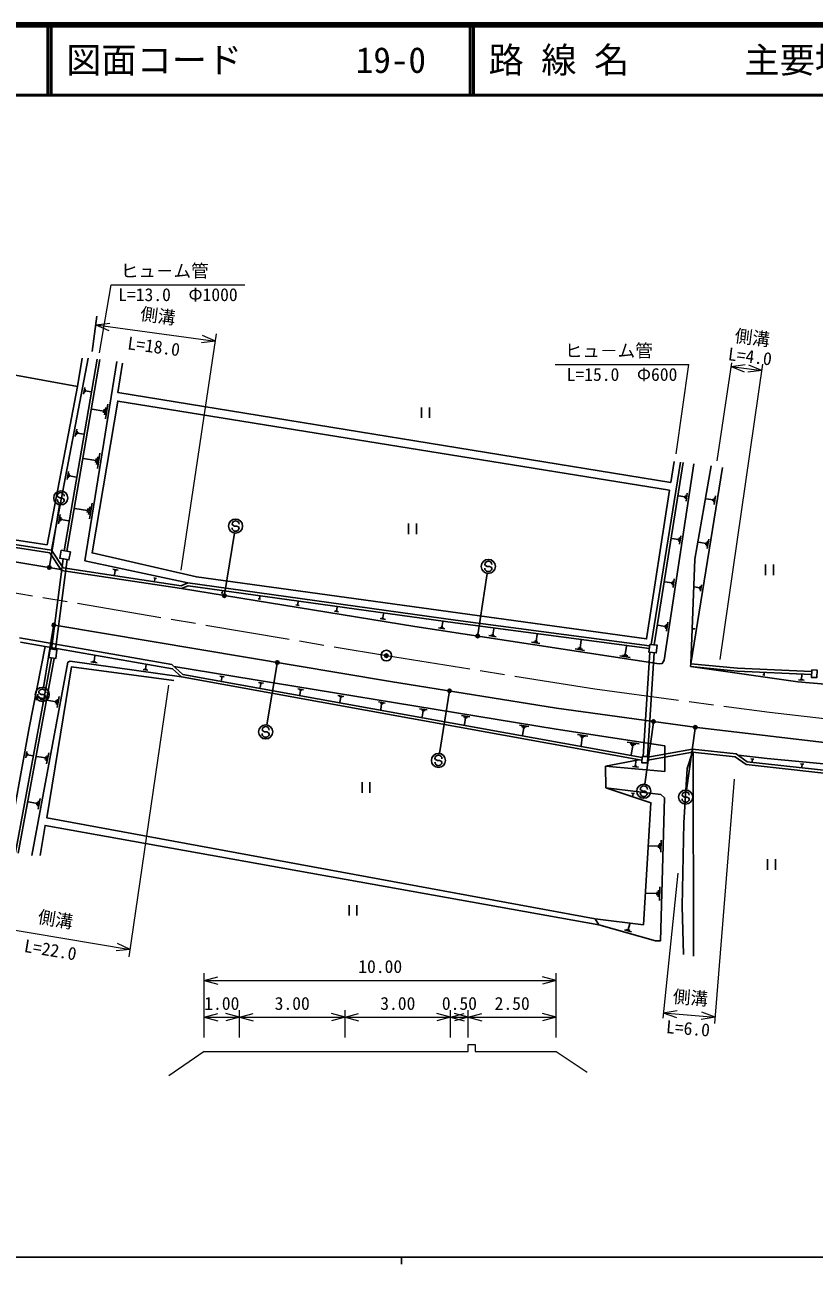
# Model space of a CAD drawing. Units: millimetres, scale not verified, with parts at other scales. Extents: x 40000 to 680000, y 20000 to 380000.
# Drawn here: x 114498 to 226648, y 204000 to 380000 of the extents above; entities that cross this region are included whole.
import ezdxf
from ezdxf.enums import TextEntityAlignment as Align

# ---------------------------------------------------------------- set-up
doc = ezdxf.new("R2010")
doc.units = ezdxf.units.MM
doc.header["$LTSCALE"] = 1000
doc.header["$PDMODE"] = 32
doc.header["$PDSIZE"] = 500
doc.linetypes.add('CHAIN', pattern=[18.5, 12, -1.5, 3.5, -1.5])
for name, color, linetype, lineweight in [('S-BGD', 7, 'Continuous', 25), ('S-BMK', 2, 'CHAIN', 13), ('S-BMK-SRVR', 3, 'Continuous', 25), ('S-STR-HTXT', 7, 'Continuous', 13), ('S-STR-STRC', 7, 'Continuous', 25), ('S-TTL', 2, 'Continuous', 140), ('S-TTL-BAND', 7, 'Continuous', 25), ('S-TTL-LINE', 7, 'Continuous', 50)]:
    doc.layers.add(name, color=color, linetype=linetype, lineweight=lineweight)
doc.layers.add('S-TTL-TXT', color=7, linetype='Continuous')
doc.styles.add('@ＭＳ ゴシック', font='')
doc.styles.add('ＭＳ ゴシック', font='')
doc.styles.get('@ＭＳ ゴシック').set_extended_font_data('@MS Gothic')
doc.styles.get('ＭＳ ゴシック').set_extended_font_data('MS Gothic')

msp = doc.modelspace()

# ---------------------------------------------------------------- linework, layer by layer
at = {"layer": 'S-BGD'}
for p, q in [((124085, 333605), (124750, 338614)), ((118273, 305377), (123508, 332669)), ((120081, 305313), (124778, 332541)), ((120475, 305244), (125172, 332473)), ((123047, 303871), (127572, 332186)), ((122835, 327566), (123016, 328509)), ((122975, 327784), (123065, 328256)), ((123091, 327884), (123137, 328120)), ((123114, 328002), (123868, 327857)), ((126008, 325632), (125842, 324594)), ((126299, 326119), (125967, 324041)), ((170856, 325672), (170856, 324172)), ((171981, 325672), (171981, 324172)), ((125717, 325146), (124055, 325412)), ((125759, 325406), (125676, 324887)), ((121680, 321545), (121882, 322600)), ((121836, 321789), (121937, 322316)), ((121967, 321900), (122017, 322164)), ((121992, 322032), (122836, 321870)), ((124882, 318641), (124709, 317559)), ((125184, 319147), (124839, 316984)), ((124579, 318135), (122848, 318411)), ((124622, 318405), (124536, 317864)), ((207650, 317915), (203502, 291987)), ((208045, 317852), (203902, 291949)), ((205328, 289760), (209541, 317678)), ((213595, 317144), (209119, 289260)), ((120503, 315409), (120727, 316578)), ((120676, 315679), (120788, 316263)), ((120820, 315803), (120877, 316095)), ((120849, 315949), (121783, 315770)), ((208607, 313503), (208436, 312369)), ((123741, 311563), (123562, 310438)), ((124056, 312090), (123697, 309839)), ((208295, 312970), (207387, 313107)), ((208316, 313112), (208273, 312828)), ((208451, 313236), (208366, 312669)), ((212293, 312522), (211295, 312682)), ((212318, 312677), (212268, 312366)), ((212468, 312813), (212368, 312190)), ((212642, 313105), (212442, 311858)), ((119622, 302672), (67884, 311224)), ((119303, 309156), (119549, 310441)), ((119493, 309453), (119616, 310095)), ((119652, 309589), (119714, 309910)), ((123426, 311036), (121625, 311324)), ((123471, 311318), (123381, 310755)), ((119683, 309749), (120711, 309552)), ((169007, 309165), (169007, 307665)), ((170132, 309165), (170132, 307665)), ((207367, 306893), (206416, 307037)), ((207389, 307042), (207345, 306745)), ((207531, 307172), (207441, 306578)), ((207694, 307451), (207515, 306263)), ((211285, 306340), (210224, 306510)), ((211311, 306506), (211258, 306174)), ((211470, 306650), (211364, 305987)), ((211656, 306960), (211443, 305634)), ((119931, 304168), (118275, 291349)), ((120523, 304064), (118871, 291273)), ((137652, 300737), (123047, 303871)), ((219715, 303355), (219715, 301855)), ((220840, 303355), (220840, 301855)), ((127008, 302714), (127753, 302554)), ((127179, 302600), (127551, 302520)), ((127349, 302485), (127221, 301889)), ((127256, 302505), (127442, 302465)), ((132812, 301469), (133218, 301381)), ((133015, 301425), (132928, 301019)), ((206602, 301054), (206508, 300433)), ((206773, 301346), (206586, 300104)), ((142649, 299283), (142403, 299322)), ((142526, 299302), (142566, 299549)), ((206431, 300763), (205437, 300913)), ((206454, 300918), (206407, 300607)), ((210366, 300063), (209652, 300178)), ((210384, 300174), (210348, 299951)), ((210491, 300272), (210419, 299826)), ((210616, 300480), (210473, 299588)), ((148004, 298418), (147643, 298477)), ((147824, 298448), (147882, 298809)), ((153479, 297535), (153000, 297613)), ((153240, 297574), (153317, 298054)), ((159076, 296632), (158476, 296729)), ((158936, 296717), (158636, 296765)), ((158870, 296789), (158720, 296813)), ((158795, 296801), (158873, 297281)), ((165725, 295560), (164981, 295680)), ((165551, 295664), (165179, 295724)), ((165470, 295753), (165284, 295783)), ((165377, 295768), (165473, 296363)), ((118771, 294743), (166455, 286753)), ((174176, 294227), (173276, 294366)), ((173965, 294352), (173515, 294421)), ((173866, 294459), (173641, 294494)), ((173754, 294476), (173865, 295197)), ((180997, 293391), (181126, 294230)), ((205486, 294577), (204448, 294734)), ((205511, 294740), (205462, 294415)), ((205665, 294882), (205567, 294234)), ((205844, 295187), (205648, 293890)), ((209609, 294205), (209416, 294236)), ((209624, 294302), (209593, 294109)), ((135404, 289158), (113752, 292962)), ((135499, 288532), (113869, 292332)), ((181488, 293101), (180440, 293262)), ((181242, 293246), (180718, 293327)), ((181128, 293371), (180866, 293411)), ((187683, 292147), (186498, 292329)), ((187405, 292311), (186813, 292402)), ((187275, 292452), (186979, 292498)), ((187127, 292475), (187273, 293422)), ((193397, 291538), (193560, 292597)), ((194018, 291171), (192694, 291375)), ((193707, 291354), (193045, 291456)), ((193562, 291512), (193231, 291563)), ((200153, 290376), (199420, 290489)), ((199993, 290551), (199626, 290608)), ((199809, 290579), (199990, 291752)), ((203301, 290895), (202352, 276112)), ((203898, 290839), (202953, 276107)), ((118285, 290107), (113189, 262457)), ((118678, 290034), (113582, 262384)), ((115480, 262061), (120606, 289476)), ((124789, 289389), (123873, 289519)), ((124573, 289513), (124115, 289578)), ((124472, 289621), (124243, 289653)), ((124357, 289637), (124461, 290370)), ((131663, 288552), (131739, 289091)), ((200497, 290173), (199031, 290399)), ((209119, 289260), (209081, 288862)), ((131980, 288370), (131307, 288465)), ((131822, 288461), (131485, 288509)), ((131747, 288540), (131578, 288564)), ((142225, 287523), (142827, 287425)), ((142366, 287438), (142666, 287389)), ((142506, 287354), (142428, 286873)), ((142431, 287366), (142581, 287341)), ((219643, 287656), (219368, 287695)), ((219506, 287676), (219545, 287951)), ((225198, 286914), (224430, 286978)), ((225012, 287006), (224628, 287039)), ((224923, 287091), (224731, 287108)), ((224827, 287099), (224878, 287714)), ((147715, 286624), (148408, 286510)), ((147877, 286526), (148223, 286469)), ((148039, 286428), (147948, 285875)), ((147952, 286443), (148125, 286414)), ((153295, 285709), (154081, 285581)), ((153479, 285599), (153871, 285534)), ((153662, 285488), (153559, 284860)), ((153564, 285504), (153760, 285472)), ((166455, 286753), (190048, 282978)), ((116185, 284087), (116352, 284940)), ((116312, 284283), (116396, 284710)), ((116418, 284373), (116460, 284586)), ((116439, 284480), (117121, 284346)), ((118933, 283881), (117689, 284113)), ((118969, 284075), (118896, 283686)), ((119161, 284240), (119015, 283463)), ((119389, 284600), (119098, 283045)), ((158968, 284780), (159847, 284636)), ((159173, 284656), (159613, 284584)), ((159379, 284532), (159263, 283828)), ((159269, 284550), (159489, 284514)), ((164734, 283835), (165709, 283676)), ((164962, 283698), (165449, 283618)), ((165189, 283560), (165062, 282780)), ((165068, 283580), (165311, 283540)), ((170595, 282875), (171668, 282699)), ((170845, 282724), (171382, 282636)), ((171096, 282573), (170956, 281714)), ((170962, 282595), (171230, 282551)), ((176553, 281899), (177725, 281707)), ((176826, 281734), (177413, 281638)), ((190048, 282978), (210028, 280204)), ((177100, 281569), (176947, 280631)), ((176954, 281593), (177247, 281545)), ((184776, 280552), (186085, 280337)), ((185082, 280367), (185736, 280260)), ((185388, 280183), (185216, 279135)), ((185224, 280210), (185551, 280156)), ((193003, 279234), (194488, 279005)), ((193351, 279028), (194094, 278913)), ((193514, 278851), (193885, 278794)), ((193700, 278822), (193517, 277634)), ((200086, 278142), (201757, 277884)), ((114647, 275924), (114809, 276818)), ((114777, 276131), (114858, 276578)), ((114886, 276227), (114927, 276451)), ((114907, 276339), (115622, 276209)), ((117892, 276594), (117605, 275060)), ((200478, 277910), (201313, 277782)), ((200661, 277711), (201079, 277647)), ((200870, 277679), (200664, 276342)), ((209354, 276727), (202987, 275576)), ((209340, 277130), (202991, 275983)), ((205412, 277624), (205430, 273943)), ((215571, 276455), (209340, 277130)), ((209340, 277130), (209354, 276727)), ((215421, 276068), (209354, 276727)), ((209468, 276714), (209482, 247733)), ((117442, 275884), (116214, 276114)), ((117478, 276076), (117406, 275692)), ((117667, 276239), (117523, 275472)), ((197013, 274726), (201729, 275641)), ((205430, 273943), (197013, 274726)), ((197013, 274726), (197030, 271665)), ((201665, 274595), (200833, 274672)), ((201465, 274697), (201049, 274736)), ((201369, 274790), (201161, 274809)), ((201265, 274800), (201326, 275465)), ((217664, 275767), (218063, 275725)), ((217864, 275746), (217821, 275347)), ((224709, 275069), (225183, 275023)), ((224946, 275046), (224900, 274572)), ((162412, 272433), (162412, 270933)), ((163537, 272433), (163537, 270933)), ((116239, 269435), (115025, 269662)), ((116275, 269624), (116204, 269245)), ((116462, 269786), (116320, 269027)), ((116685, 270137), (116401, 268619)), ((200711, 270905), (201101, 270856)), ((200906, 270881), (200858, 270491)), ((204918, 264213), (204868, 262494)), ((204549, 263363), (203174, 263404)), ((204556, 263578), (204543, 263149)), ((204734, 263788), (204709, 262929)), ((220000, 261500), (220000, 260000)), ((221125, 261500), (221125, 260000)), ((204517, 257126), (204488, 256158)), ((204725, 257605), (204668, 255668)), ((204309, 256647), (202759, 256693)), ((204316, 256890), (204302, 256405)), ((160563, 255002), (160563, 253502)), ((161688, 255002), (161688, 253502)), ((195507, 253040), (196071, 252173)), ((200232, 251537), (200456, 252337)), ((200677, 251198), (199677, 251477)), ((200455, 251368), (199955, 251507)), ((200357, 251503), (200107, 251572))]:
    msp.add_line(p, q, dxfattribs=at)
for points in [[(122638, 332667), (122011, 328653), (117663, 306162), (97417, 309240), (101728, 332313), (122011, 328653)], [(206739, 317981), (206270, 315007), (127700, 327797), (128404, 331944)], [(209119, 289260), (209710, 304137), (212006, 317361)], [(68035, 312200), (97284, 308220), (118039, 305009), (119720, 302527)], [(68089, 312596), (97342, 308616), (118273, 305377), (119954, 302896)], [(119954, 302896), (136701, 300342), (137652, 300737)], [(119720, 302527), (136751, 299930), (137704, 300325)], [(136751, 299930), (169928, 294578), (204598, 289238)], [(137652, 300737), (175672, 295450), (203262, 291827)], [(137704, 300325), (175619, 295054), (203224, 291428)], [(117375, 291716), (115113, 280178), (111931, 262637)], [(135659, 286880), (121156, 288832), (117645, 267386), (195507, 253040)], [(136761, 287389), (120936, 289632), (120606, 289476)], [(202186, 275965), (136945, 287763), (135404, 289158)], [(135692, 288897), (190000, 280000), (205412, 277624)], [(204598, 289238), (205050, 289308), (205328, 289760)], [(209081, 288862), (215721, 288220), (226265, 287752)], [(228223, 286358), (224297, 286688), (209081, 288862)], [(209119, 289260), (215749, 288620), (226283, 288152)], [(202115, 275572), (136761, 287389), (135499, 288532)], [(209354, 276727), (208615, 274383), (208111, 266666), (207876, 254850), (208072, 248003)], [(250574, 271962), (242153, 272457), (231884, 273706), (217120, 275323), (215571, 276455)], [(250574, 271562), (242117, 272059), (231838, 273309), (216971, 274937), (215421, 276068)], [(252380, 272647), (245001, 273196), (240010, 273793), (229994, 274862), (219956, 275827), (215834, 276262)], [(195507, 253040), (202382, 252202), (203451, 269522), (197030, 271665)], [(197030, 271665), (204856, 270691), (205395, 270222), (204799, 249907), (204121, 249924), (196071, 252173)], [(116663, 262057), (117393, 266300), (196071, 252173)]]:
    msp.add_lwpolyline(points, dxfattribs=at)
for points in [[(206095, 313911), (202824, 292798), (138892, 301592), (124063, 304996), (127714, 326567)], [(119659, 305387), (120978, 305155), (120778, 304019), (119459, 304251)], [(118088, 291372), (117933, 290151), (118914, 290027), (119068, 291248)], [(203279, 292008), (203175, 290907), (204214, 290809), (204318, 291910)], [(226293, 288398), (226251, 287337), (227013, 287307), (227054, 288369)], [(202187, 276114), (202180, 275186), (202984, 275180), (202992, 276107)]]:
    msp.add_lwpolyline(points, close=True, dxfattribs=at)
at = {"layer": 'S-BMK'}
msp.add_line((67269, 307109), (165867, 290423), dxfattribs=at)
msp.add_lwpolyline([(165867, 290423), (195496, 285716), (220273, 282383), (245117, 279598), (265023, 277660)], dxfattribs=at)
at = {"layer": 'S-BMK-SRVR'}
msp.add_circle((165867, 290423), 750, dxfattribs=at)
msp.add_point((165867, 290423), dxfattribs=at)
at = {"layer": 'S-STR-HTXT'}
for p, q in [((125102, 333410), (126755, 343094)), ((126755, 343094), (145755, 343094)), ((124586, 337381), (126570, 337636)), ((124586, 337381), (141595, 335088)), ((124586, 337381), (126432, 336610)), ((136710, 302545), (141750, 336119)), ((141595, 335088), (139612, 334833)), ((141595, 335088), (139750, 335859)), ((189841, 331764), (208841, 331764)), ((207041, 319087), (208841, 331764)), ((212871, 318069), (214945, 331998)), ((213289, 289879), (219327, 331803)), ((214866, 331468), (216847, 331741)), ((214866, 331468), (219200, 330924)), ((214866, 331468), (216718, 330714)), ((219200, 330924), (217219, 330651)), ((219200, 330924), (217348, 331678)), ((129317, 247669), (134982, 286217)), ((215295, 272870), (212488, 238184)), ((207257, 259525), (205122, 238954)), ((107448, 252364), (129470, 248712)), ((129470, 248712), (127480, 248518)), ((129470, 248712), (127649, 249539)), ((139991, 236201), (139991, 245306)), ((139991, 244306), (141923, 244823)), ((189991, 244306), (188059, 244823)), ((189991, 236201), (189991, 245306)), ((139991, 244306), (189991, 244306)), ((139991, 244306), (141923, 243788)), ((189991, 244306), (188059, 243788)), ((139991, 239068), (141923, 239585)), ((144991, 239068), (143059, 239585)), ((144991, 236201), (144991, 240068)), ((144991, 239068), (146923, 239585)), ((159991, 239068), (158059, 239585)), ((159991, 236201), (159991, 240068)), ((159991, 239068), (161923, 239585)), ((174991, 239068), (173059, 239585)), ((174991, 236201), (174991, 240068)), ((174991, 239068), (176923, 239585)), ((177491, 239068), (175559, 239585)), ((177491, 236201), (177491, 240068)), ((177491, 239068), (179423, 239585)), ((189991, 239068), (188059, 239585)), ((205199, 239689), (207166, 240051)), ((205199, 239689), (212562, 239100)), ((205199, 239689), (207083, 239019)), ((212562, 239100), (210677, 239770)), ((139991, 239068), (144991, 239068)), ((139991, 239068), (141923, 238550)), ((144991, 239068), (143059, 238550)), ((144991, 239068), (159991, 239068)), ((144991, 239068), (146923, 238550)), ((159991, 239068), (158059, 238550)), ((159991, 239068), (174991, 239068)), ((159991, 239068), (161923, 238550)), ((174991, 239068), (173059, 238550)), ((174991, 239068), (177491, 239068)), ((174991, 239068), (176923, 238550)), ((177491, 239068), (175559, 238550)), ((177491, 239068), (189991, 239068)), ((177491, 239068), (179423, 238550)), ((189991, 239068), (188059, 238550)), ((212562, 239100), (210595, 238738)), ((139991, 234201), (134978, 230773))]:
    msp.add_line(p, q, dxfattribs=at)
msp.add_lwpolyline([(139991, 234201), (144991, 234201), (159991, 234201), (174991, 234201), (177491, 234201), (177491, 235201), (178491, 235201), (178491, 234201), (189991, 234201), (194411, 231267)], dxfattribs=at)
at = {"layer": 'S-STR-STRC'}
for p, q in [((118003, 303092), (119446, 311823)), ((119214, 312950), (119115, 313069)), ((119459, 312811), (119214, 312950)), ((119760, 312809), (119459, 312811)), ((120005, 312697), (119760, 312809)), ((120111, 312561), (120005, 312697)), ((144047, 308959), (143947, 309077)), ((144292, 308820), (144047, 308959)), ((144592, 308818), (144292, 308820)), ((144837, 308706), (144592, 308818)), ((144943, 308569), (144837, 308706)), ((142873, 299094), (144283, 307831)), ((179955, 303231), (179855, 303349)), ((180200, 303092), (179955, 303231)), ((180501, 303089), (180200, 303092)), ((180746, 302977), (180501, 303089)), ((180852, 302841), (180746, 302977)), ((178851, 293355), (180198, 302102)), ((118599, 294620), (117136, 285891)), ((150345, 289301), (148883, 280572)), ((116576, 285046), (116476, 285164)), ((174839, 285412), (173417, 276525)), ((116821, 284906), (116576, 285046)), ((117121, 284904), (116821, 284906)), ((117366, 284792), (117121, 284904)), ((117472, 284656), (117366, 284792)), ((148322, 279726), (148223, 279844)), ((203795, 280918), (202578, 272152)), ((209738, 280093), (208521, 271327)), ((210028, 280204), (230107, 277833)), ((148567, 279587), (148322, 279726)), ((148868, 279585), (148567, 279587)), ((149113, 279473), (148868, 279585)), ((149219, 279337), (149113, 279473)), ((172864, 275678), (172764, 275796)), ((173109, 275538), (172864, 275678)), ((173409, 275536), (173109, 275538)), ((173654, 275424), (173409, 275536)), ((173760, 275288), (173654, 275424)), ((202045, 271302), (201945, 271420)), ((202290, 271163), (202045, 271302)), ((202591, 271160), (202290, 271163)), ((202836, 271049), (202591, 271160)), ((202942, 270912), (202836, 271049)), ((207988, 270477), (207889, 270595)), ((208233, 270338), (207988, 270477)), ((208534, 270335), (208233, 270338)), ((208779, 270224), (208534, 270335)), ((208885, 270087), (208779, 270224))]:
    msp.add_line(p, q, dxfattribs=at)
for centre, radius in [((119609, 312810), 1000), ((144442, 308819), 1000), ((117979, 302944), 150), ((117979, 302944), 120), ((117979, 302944), 90), ((117979, 302944), 60), ((117979, 302944), 30), ((180350, 303090), 1000), ((142849, 298946), 150), ((142849, 298946), 120), ((142849, 298946), 90), ((142849, 298946), 60), ((142849, 298946), 30), ((118623, 294768), 150), ((118623, 294768), 120), ((118623, 294768), 90), ((118623, 294768), 60), ((118623, 294768), 30), ((178828, 293207), 150), ((178828, 293207), 120), ((178828, 293207), 90), ((178828, 293207), 60), ((178828, 293207), 30), ((150370, 289448), 150), ((150370, 289448), 120), ((150370, 289448), 90), ((150370, 289448), 60), ((150370, 289448), 30), ((116971, 284905), 1000), ((174839, 285412), 150), ((174839, 285412), 120), ((174839, 285412), 90), ((174839, 285412), 60), ((174839, 285412), 30), ((148717, 279586), 1000), ((203815, 281067), 150), ((203815, 281067), 120), ((203815, 281067), 90), ((203815, 281067), 60), ((203815, 281067), 30), ((209758, 280242), 150), ((209758, 280242), 120), ((209758, 280242), 90), ((209758, 280242), 60), ((209758, 280242), 30), ((173259, 275537), 1000), ((202440, 271162), 1000), ((208383, 270337), 1000)]:
    msp.add_circle(centre, radius, dxfattribs=at)
for centre, start, end in [((119615, 313065), 359.55488, 179.55488), ((119611, 312565), 179.55488, 359.55488), ((144443, 308573), 179.55488, 359.55488), ((144447, 309073), 359.55488, 179.55488), ((180352, 302845), 179.55488, 359.55488), ((180355, 303345), 359.55488, 179.55488), ((116976, 285160), 359.55488, 179.55488), ((116972, 284660), 179.55488, 359.55488), ((148723, 279841), 359.55488, 179.55488), ((148719, 279341), 179.55488, 359.55488), ((173260, 275292), 179.55488, 359.55488), ((173264, 275792), 359.55488, 179.55488), ((202445, 271416), 359.55488, 179.55488), ((208389, 270591), 359.55488, 179.55488), ((202442, 270916), 179.55488, 359.55488), ((208385, 270091), 179.55488, 359.55488)]:
    msp.add_arc(centre, 500, start, end, dxfattribs=at)
for p in [(117979, 302944), (142849, 298946), (118623, 294768), (178828, 293207), (150370, 289448), (174839, 285412), (203815, 281067), (209758, 280242)]:
    msp.add_point(p, dxfattribs=at)
at = {"layer": 'S-TTL'}
msp.add_line((680000, 380000), (40000, 380000), dxfattribs=at)
at = {"layer": 'S-TTL-BAND'}
for p, q in [((40000, 205000), (579000, 205000)), ((168000, 205000), (168000, 204000))]:
    msp.add_line(p, q, dxfattribs=at)
at = {"layer": 'S-TTL-LINE'}
for p, q in [((117750, 380000), (117750, 370000)), ((118250, 380000), (118250, 370000)), ((177750, 380000), (177750, 370000)), ((178250, 380000), (178250, 370000)), ((40000, 370000), (680000, 370000))]:
    msp.add_line(p, q, dxfattribs=at)

# ---------------------------------------------------------------- texts
at = {"layer": 'S-STR-HTXT', "style": 'ＭＳ ゴシック'}
for p in [(128130, 343594), (191216, 332264)]:
    msp.add_text('ヒュ－ム管', height=1833, dxfattribs=at).set_placement(p, align=Align.BOTTOM_LEFT)
for s, p in [('L=13.0\u3000Φ1000', (136255, 342594)), ('L=15.0\u3000Φ600', (199341, 331264))]:
    msp.add_text(s, height=1833, dxfattribs=at).set_placement(p, align=Align.TOP_CENTER)
for rotation, p in [(352.323, (133224, 337226)), (352.84, (217684, 334128)), (350.586, (118623, 251525)), (355.431, (208960, 240391))]:
    msp.add_text('側溝', height=1833, rotation=rotation, dxfattribs=at).set_placement(p, align=Align.BOTTOM_CENTER)
at = {"layer": 'S-STR-HTXT', "style": '@ＭＳ ゴシック'}
for s, rotation, p in [('L=18.0', 352.323, (132957, 335244)), ('L=4.0', 352.84, (217645, 333815)), ('L=22.0', 350.586, (118296, 249552)), ('L=6.0', 355.431, (208801, 238398))]:
    msp.add_text(s, height=1833, rotation=rotation, dxfattribs=at).set_placement(p, align=Align.TOP_CENTER)
at = {"layer": 'S-STR-HTXT', "style": 'ＭＳ ゴシック'}
for s, p in [('10.00', (164991, 244806)), ('1.00', (142491, 239568)), ('3.00', (152491, 239568)), ('3.00', (167491, 239568)), ('0.50', (176241, 239568)), ('2.50', (183741, 239568))]:
    msp.add_text(s, height=1833, dxfattribs=at).set_placement(p, align=Align.BOTTOM_CENTER)
at = {"layer": 'S-TTL-TXT', "style": 'ＭＳ ゴシック'}
for s, p in [('図面コード', (120380, 375000)), ('19-0', (161521, 375000)), ('路 線 名', (180380, 375000)), ('主要地方道秋芳三隅線', (216734, 375000))]:
    msp.add_text(s, height=3666, dxfattribs=at).set_placement(p, align=Align.MIDDLE_LEFT)

doc.saveas('drawing.dxf')
